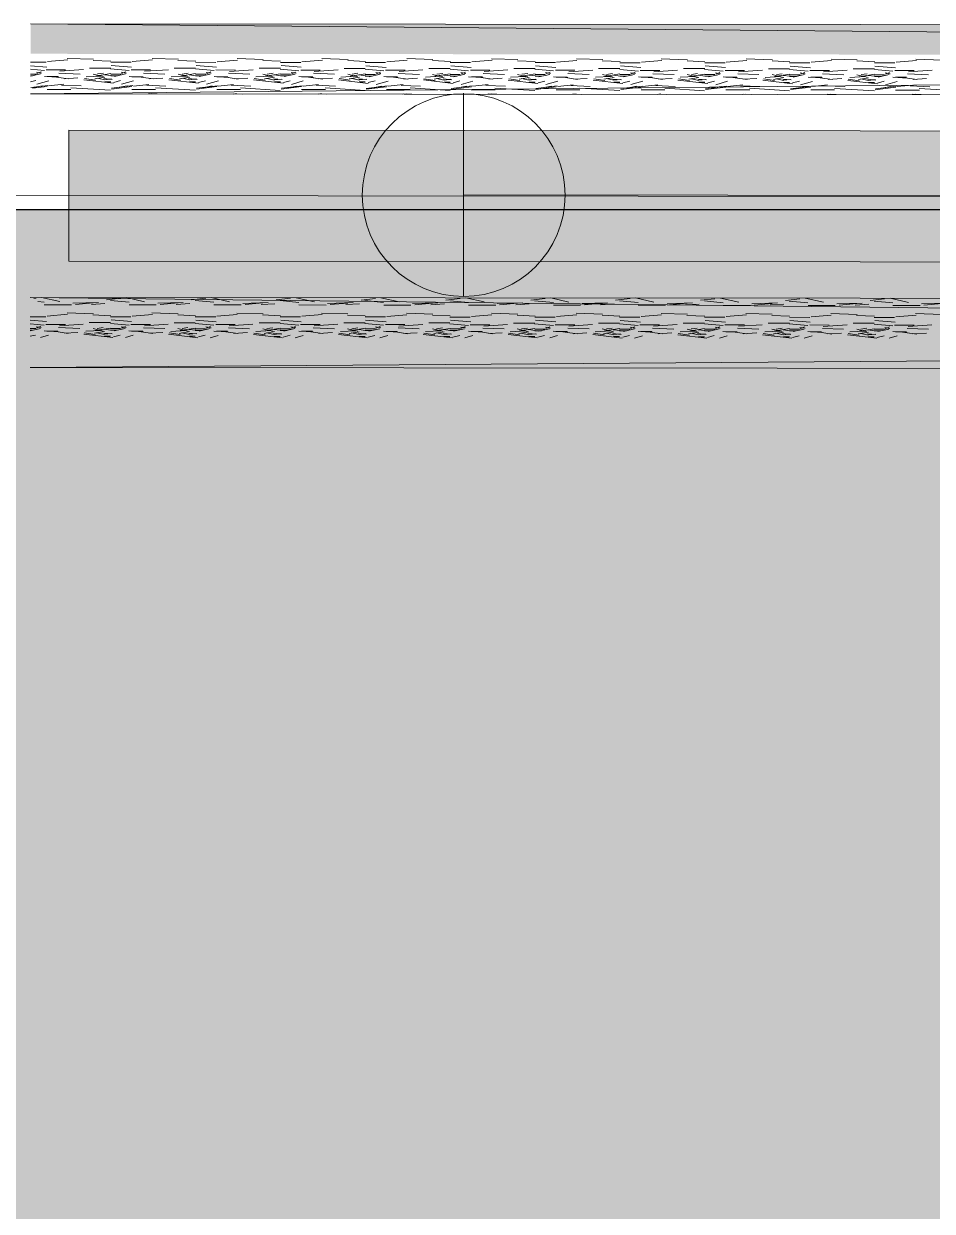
# Model space of a CAD drawing. Header units: inches. Extents: x -957 to 3394, y -3 to 3008.
# Drawn here: x 446.17 to 456.87, y 2172.6 to 2186.58 of the extents above; entities that cross this region are included whole.
import ezdxf

# ---------------------------------------------------------------- set-up
doc = ezdxf.new("R2010")
doc.units = ezdxf.units.IN
doc.header["$MEASUREMENT"] = 0
for name, color, linetype in [('hatches', 7, 'Continuous'), ('PDF_0', 7, 'Continuous'), ('PDF_GROUND', 7, 'Continuous')]:
    doc.layers.add(name, color=color, linetype=linetype)

msp = doc.modelspace()

# ---------------------------------------------------------------- hatches: boundary and pattern name
at = {"layer": 'hatches', "true_color": 0x000000}
h = msp.add_hatch(color=18, dxfattribs=at)
h.dxf.hatch_style = 1
h.paths.add_polyline_path([(423.822, 2184.391), (423.822, 1866.726), (660.591, 1866.726), (660.591, 2184.391)])
h.paths.add_polyline_path([(648.591, 2172.391), (648.591, 1878.726), (435.822, 1878.726), (435.822, 2172.391)], flags=16)
at = {"layer": 'PDF_0', "transparency": 33554559}
for points in [[(490.224, 2186.189), (446.253, 2186.227), (446.253, 2186.56), (446.254, 2186.565), (446.256, 2186.57), (446.26, 2186.573), (446.264, 2186.575), (446.269, 2186.576), (446.462, 2186.576), (446.465, 2186.577), (446.468, 2186.578), (446.471, 2186.581), (490.224, 2186.543)], [(446.25, 2182.553), (446.25, 2182.886), (490.221, 2182.849), (490.221, 2182.495), (446.468, 2182.532), (446.465, 2182.535), (446.462, 2182.536), (446.458, 2182.537), (446.265, 2182.537), (446.261, 2182.538), (446.256, 2182.54), (446.253, 2182.543), (446.251, 2182.548)]]:
    msp.add_hatch(color=256, dxfattribs=at).paths.add_polyline_path(points)

# ---------------------------------------------------------------- linework, layer by layer
at = {"layer": 'PDF_0', "lineweight": 0}
for points in [[(490.224, 2185.717), (446.252, 2185.755), (490.224, 2186.189), (446.253, 2186.581), (490.224, 2186.543)], [(446.451, 2186.136), (446.691, 2186.155)], [(446.685, 2186.173), (446.994, 2186.163)], [(446.989, 2186.15), (447.199, 2186.14)], [(447.45, 2186.135), (447.69, 2186.155)], [(447.684, 2186.172), (447.993, 2186.162)], [(447.988, 2186.149), (448.198, 2186.139)], [(448.449, 2186.134), (448.689, 2186.154)], [(448.683, 2186.171), (448.992, 2186.161)], [(448.987, 2186.149), (449.197, 2186.139)], [(449.448, 2186.133), (449.688, 2186.153)], [(449.682, 2186.17), (449.991, 2186.16)], [(449.986, 2186.148), (450.196, 2186.138)], [(450.447, 2186.132), (450.687, 2186.152)], [(450.681, 2186.17), (450.99, 2186.159)], [(450.985, 2186.147), (451.195, 2186.137)], [(451.446, 2186.131), (451.686, 2186.151)], [(451.68, 2186.169), (451.989, 2186.158)], [(451.984, 2186.146), (452.194, 2186.136)], [(452.445, 2186.13), (452.685, 2186.15)], [(452.679, 2186.168), (452.988, 2186.158)], [(452.983, 2186.145), (453.193, 2186.135)], [(453.444, 2186.13), (453.684, 2186.149)], [(453.678, 2186.167), (453.987, 2186.157)], [(453.982, 2186.144), (454.192, 2186.134)], [(454.443, 2186.129), (454.683, 2186.149)], [(454.677, 2186.166), (454.986, 2186.156)], [(454.981, 2186.143), (455.191, 2186.133)], [(455.442, 2186.128), (455.682, 2186.148)], [(455.676, 2186.165), (455.985, 2186.155)], [(455.98, 2186.143), (456.19, 2186.133)], [(456.441, 2186.127), (456.681, 2186.147)], [(456.675, 2186.164), (456.984, 2186.154)], [(446.253, 2186.128), (446.437, 2186.128)], [(446.253, 2186.087), (446.443, 2186.071)], [(446.415, 2186.03), (446.253, 2186.045)], [(446.322, 2186.01), (446.382, 2186)], [(446.376, 2186.015), (446.326, 2185.995)], [(446.437, 2186.038), (446.666, 2186.038)], [(446.585, 2185.999), (446.835, 2185.989)], [(446.596, 2186.022), (446.876, 2186.041)], [(446.946, 2186.058), (447.196, 2186.057)], [(447.017, 2185.965), (447.197, 2185.995)], [(447.04, 2185.99), (447.11, 2186)], [(447.414, 2186.029), (447.195, 2186.049)], [(447.196, 2186.127), (447.436, 2186.127)], [(447.203, 2186.09), (447.442, 2186.07)], [(447.321, 2186.009), (447.381, 2185.999)], [(447.375, 2186.014), (447.325, 2185.994)], [(447.436, 2186.037), (447.665, 2186.037)], [(447.584, 2185.998), (447.834, 2185.988)], [(447.595, 2186.021), (447.875, 2186.04)], [(447.945, 2186.057), (448.195, 2186.057)], [(448.039, 2185.989), (448.109, 2185.999)], [(448.413, 2186.029), (448.194, 2186.049)], [(448.195, 2186.127), (448.435, 2186.126)], [(448.202, 2186.089), (448.441, 2186.069)], [(448.32, 2186.008), (448.38, 2185.998)], [(448.374, 2186.013), (448.324, 2185.993)], [(448.435, 2186.037), (448.664, 2186.036)], [(448.583, 2185.997), (448.833, 2185.987)], [(448.594, 2186.02), (448.874, 2186.04)], [(448.944, 2186.056), (449.194, 2186.056)], [(449.038, 2185.988), (449.108, 2185.998)], [(449.412, 2186.028), (449.193, 2186.048)], [(449.194, 2186.126), (449.434, 2186.126)], [(449.201, 2186.088), (449.44, 2186.068)], [(449.319, 2186.007), (449.378, 2185.997)], [(449.373, 2186.012), (449.323, 2185.992)], [(449.434, 2186.036), (449.663, 2186.036)], [(449.582, 2185.997), (449.832, 2185.986)], [(449.593, 2186.019), (449.873, 2186.039)], [(449.943, 2186.055), (450.193, 2186.055)], [(450.037, 2185.987), (450.107, 2185.997)], [(450.411, 2186.027), (450.192, 2186.047)], [(450.193, 2186.125), (450.433, 2186.125)], [(450.2, 2186.087), (450.439, 2186.067)], [(450.318, 2186.007), (450.377, 2185.996)], [(450.372, 2186.012), (450.322, 2185.992)], [(450.433, 2186.035), (450.662, 2186.035)], [(450.581, 2185.996), (450.831, 2185.985)], [(450.592, 2186.018), (450.872, 2186.038)], [(450.942, 2186.054), (451.192, 2186.054)], [(451.036, 2185.986), (451.106, 2185.996)], [(451.41, 2186.026), (451.191, 2186.046)], [(451.192, 2186.124), (451.432, 2186.124)], [(451.199, 2186.087), (451.438, 2186.067)], [(451.317, 2186.006), (451.376, 2185.996)], [(451.371, 2186.011), (451.321, 2185.991)], [(451.432, 2186.034), (451.661, 2186.034)], [(451.58, 2185.995), (451.83, 2185.985)], [(451.591, 2186.017), (451.871, 2186.037)], [(451.941, 2186.053), (452.191, 2186.053)], [(452.035, 2185.986), (452.105, 2185.995)], [(452.409, 2186.025), (452.19, 2186.045)], [(452.191, 2186.123), (452.431, 2186.123)], [(452.198, 2186.086), (452.437, 2186.066)], [(452.316, 2186.005), (452.375, 2185.995)], [(452.37, 2186.01), (452.32, 2185.99)], [(452.431, 2186.033), (452.66, 2186.033)], [(452.59, 2186.016), (452.87, 2186.036)], [(452.94, 2186.053), (453.19, 2186.052)], [(453.034, 2185.985), (453.104, 2185.994)], [(453.408, 2186.024), (453.189, 2186.044)], [(453.19, 2186.122), (453.43, 2186.122)], [(453.197, 2186.085), (453.436, 2186.065)], [(453.315, 2186.004), (453.374, 2185.994)], [(453.369, 2186.009), (453.319, 2185.989)], [(453.43, 2186.032), (453.659, 2186.032)], [(453.589, 2186.016), (453.869, 2186.035)], [(453.939, 2186.052), (454.189, 2186.052)], [(454.407, 2186.023), (454.188, 2186.043)], [(454.189, 2186.121), (454.429, 2186.121)], [(454.195, 2186.084), (454.435, 2186.064)], [(454.314, 2186.003), (454.373, 2185.993)], [(454.368, 2186.008), (454.318, 2185.988)], [(454.429, 2186.031), (454.658, 2186.031)], [(454.588, 2186.015), (454.868, 2186.034)], [(454.938, 2186.051), (455.188, 2186.051)], [(455.406, 2186.023), (455.187, 2186.043)], [(455.188, 2186.121), (455.428, 2186.12)], [(455.194, 2186.083), (455.434, 2186.063)], [(455.313, 2186.002), (455.372, 2185.992)], [(455.367, 2186.007), (455.317, 2185.987)], [(455.428, 2186.031), (455.657, 2186.03)], [(455.587, 2186.014), (455.867, 2186.034)], [(455.937, 2186.05), (456.187, 2186.05)], [(456.405, 2186.022), (456.186, 2186.042)], [(456.187, 2186.12), (456.427, 2186.12)], [(456.193, 2186.082), (456.433, 2186.062)], [(456.312, 2186.001), (456.371, 2185.991)], [(456.366, 2186.006), (456.316, 2185.987)], [(456.427, 2186.03), (456.656, 2186.03)], [(456.586, 2186.013), (456.866, 2186.033)], [(446.371, 2185.99), (446.253, 2185.963)], [(446.253, 2185.989), (446.317, 2185.988)], [(446.253, 2185.968), (446.277, 2185.968)], [(446.313, 2185.911), (446.253, 2185.897)], [(446.326, 2185.87), (446.466, 2185.91)], [(446.415, 2185.961), (446.585, 2185.951)], [(446.447, 2185.958), (446.577, 2185.958)], [(446.465, 2185.848), (446.645, 2185.868)], [(446.557, 2185.952), (446.697, 2185.932)], [(446.618, 2185.858), (446.847, 2185.848)], [(446.652, 2185.933), (446.811, 2185.943)], [(446.881, 2185.922), (447.231, 2185.882)], [(446.888, 2185.938), (447.018, 2185.918)], [(446.908, 2185.956), (447.087, 2185.965)], [(446.99, 2185.989), (447.11, 2185.959)], [(447.008, 2185.933), (447.127, 2185.953)], [(447.037, 2185.94), (447.127, 2185.92)], [(447.115, 2185.936), (447.215, 2185.925)], [(447.122, 2185.98), (447.202, 2185.97)], [(447.126, 2185.922), (447.206, 2185.932)], [(447.126, 2185.898), (447.196, 2185.898)], [(447.196, 2185.988), (447.316, 2185.988)], [(447.196, 2185.968), (447.276, 2185.968)], [(447.312, 2185.911), (447.232, 2185.891)], [(447.37, 2185.99), (447.24, 2185.96)], [(447.325, 2185.869), (447.465, 2185.909)], [(447.414, 2185.96), (447.584, 2185.95)], [(447.446, 2185.957), (447.576, 2185.957)], [(447.464, 2185.847), (447.644, 2185.867)], [(447.556, 2185.951), (447.696, 2185.931)], [(447.617, 2185.857), (447.846, 2185.847)], [(447.651, 2185.933), (447.81, 2185.942)], [(447.88, 2185.921), (448.23, 2185.881)], [(447.887, 2185.937), (448.017, 2185.917)], [(447.907, 2185.955), (448.086, 2185.965)], [(447.989, 2185.988), (448.109, 2185.958)], [(448.007, 2185.932), (448.126, 2185.952)], [(448.016, 2185.964), (448.196, 2185.994)], [(448.036, 2185.939), (448.126, 2185.919)], [(448.114, 2185.935), (448.214, 2185.925)], [(448.121, 2185.979), (448.201, 2185.969)], [(448.125, 2185.921), (448.205, 2185.931)], [(448.125, 2185.897), (448.195, 2185.897)], [(448.195, 2185.987), (448.315, 2185.987)], [(448.195, 2185.967), (448.275, 2185.967)], [(448.311, 2185.91), (448.231, 2185.89)], [(448.369, 2185.989), (448.239, 2185.959)], [(448.324, 2185.868), (448.464, 2185.908)], [(448.413, 2185.959), (448.583, 2185.949)], [(448.445, 2185.957), (448.575, 2185.956)], [(448.463, 2185.846), (448.643, 2185.866)], [(448.555, 2185.95), (448.695, 2185.93)], [(448.616, 2185.857), (448.845, 2185.846)], [(448.649, 2185.932), (448.809, 2185.942)], [(448.879, 2185.92), (449.229, 2185.88)], [(448.886, 2185.936), (449.016, 2185.916)], [(448.905, 2185.954), (449.085, 2185.964)], [(448.988, 2185.987), (449.108, 2185.957)], [(449.006, 2185.932), (449.125, 2185.951)], [(449.015, 2185.963), (449.195, 2185.993)], [(449.035, 2185.938), (449.125, 2185.918)], [(449.113, 2185.934), (449.213, 2185.924)], [(449.12, 2185.978), (449.2, 2185.968)], [(449.124, 2185.92), (449.204, 2185.93)], [(449.124, 2185.896), (449.194, 2185.896)], [(449.194, 2185.986), (449.314, 2185.986)], [(449.194, 2185.966), (449.274, 2185.966)], [(449.31, 2185.909), (449.23, 2185.889)], [(449.368, 2185.988), (449.238, 2185.958)], [(449.323, 2185.867), (449.463, 2185.907)], [(449.412, 2185.958), (449.582, 2185.948)], [(449.444, 2185.956), (449.574, 2185.956)], [(449.462, 2185.846), (449.642, 2185.865)], [(449.554, 2185.949), (449.694, 2185.929)], [(449.615, 2185.856), (449.844, 2185.845)], [(449.648, 2185.931), (449.808, 2185.941)], [(449.878, 2185.919), (450.228, 2185.879)], [(449.885, 2185.935), (450.015, 2185.915)], [(449.904, 2185.953), (450.084, 2185.963)], [(449.987, 2185.986), (450.107, 2185.956)], [(450.005, 2185.931), (450.124, 2185.951)], [(450.014, 2185.962), (450.194, 2185.992)], [(450.034, 2185.937), (450.124, 2185.917)], [(450.112, 2185.933), (450.212, 2185.923)], [(450.119, 2185.978), (450.199, 2185.967)], [(450.123, 2185.919), (450.203, 2185.929)], [(450.123, 2185.895), (450.193, 2185.895)], [(450.193, 2185.985), (450.313, 2185.985)], [(450.193, 2185.965), (450.273, 2185.965)], [(450.309, 2185.908), (450.229, 2185.888)], [(450.367, 2185.987), (450.237, 2185.957)], [(450.322, 2185.866), (450.462, 2185.906)], [(450.411, 2185.958), (450.581, 2185.947)], [(450.443, 2185.955), (450.573, 2185.955)], [(450.461, 2185.845), (450.641, 2185.865)], [(450.553, 2185.948), (450.693, 2185.928)], [(450.614, 2185.855), (450.843, 2185.845)], [(450.647, 2185.93), (450.807, 2185.94)], [(450.877, 2185.919), (451.227, 2185.878)], [(450.884, 2185.934), (451.014, 2185.914)], [(450.903, 2185.952), (451.083, 2185.962)], [(450.986, 2185.985), (451.106, 2185.956)], [(451.004, 2185.93), (451.123, 2185.95)], [(451.013, 2185.962), (451.193, 2185.991)], [(451.033, 2185.937), (451.123, 2185.916)], [(451.111, 2185.932), (451.211, 2185.922)], [(451.118, 2185.977), (451.198, 2185.967)], [(451.122, 2185.918), (451.202, 2185.928)], [(451.122, 2185.894), (451.192, 2185.894)], [(451.192, 2185.984), (451.312, 2185.984)], [(451.192, 2185.964), (451.272, 2185.964)], [(451.308, 2185.907), (451.228, 2185.887)], [(451.366, 2185.986), (451.236, 2185.956)], [(451.321, 2185.866), (451.461, 2185.905)], [(451.41, 2185.957), (451.58, 2185.947)], [(451.442, 2185.954), (451.572, 2185.954)], [(451.46, 2185.844), (451.64, 2185.864)], [(451.552, 2185.947), (451.692, 2185.927)], [(451.646, 2185.929), (451.806, 2185.939)], [(451.876, 2185.918), (452.226, 2185.877)], [(451.883, 2185.934), (452.013, 2185.913)], [(451.903, 2185.951), (452.082, 2185.961)], [(451.985, 2185.985), (452.105, 2185.955)], [(452.003, 2185.929), (452.122, 2185.949)], [(452.012, 2185.961), (452.192, 2185.991)], [(452.032, 2185.936), (452.121, 2185.916)], [(452.11, 2185.931), (452.21, 2185.921)], [(452.117, 2185.976), (452.197, 2185.966)], [(452.121, 2185.917), (452.201, 2185.927)], [(452.121, 2185.893), (452.191, 2185.893)], [(452.191, 2185.983), (452.311, 2185.983)], [(452.191, 2185.963), (452.271, 2185.963)], [(452.307, 2185.906), (452.227, 2185.887)], [(452.365, 2185.985), (452.235, 2185.955)], [(452.32, 2185.865), (452.46, 2185.904)], [(452.409, 2185.956), (452.579, 2185.946)], [(452.441, 2185.953), (452.57, 2185.953)], [(452.459, 2185.843), (452.639, 2185.863)], [(452.551, 2185.947), (452.691, 2185.926)], [(452.579, 2185.994), (452.829, 2185.984)], [(452.645, 2185.928), (452.805, 2185.938)], [(452.875, 2185.917), (453.225, 2185.876)], [(452.882, 2185.933), (453.012, 2185.913)], [(452.902, 2185.95), (453.081, 2185.96)], [(452.984, 2185.984), (453.104, 2185.954)], [(453.001, 2185.928), (453.121, 2185.948)], [(453.011, 2185.96), (453.191, 2185.99)], [(453.031, 2185.935), (453.12, 2185.915)], [(453.109, 2185.93), (453.209, 2185.92)], [(453.116, 2185.975), (453.196, 2185.965)], [(453.12, 2185.917), (453.2, 2185.926)], [(453.12, 2185.893), (453.19, 2185.893)], [(453.19, 2185.983), (453.31, 2185.982)], [(453.19, 2185.963), (453.27, 2185.962)], [(453.306, 2185.906), (453.226, 2185.886)], [(453.364, 2185.984), (453.234, 2185.955)], [(453.319, 2185.864), (453.459, 2185.904)], [(453.408, 2185.955), (453.578, 2185.945)], [(453.44, 2185.952), (453.569, 2185.952)], [(453.458, 2185.842), (453.638, 2185.862)], [(453.55, 2185.946), (453.69, 2185.926)], [(453.578, 2185.993), (453.828, 2185.983)], [(453.644, 2185.927), (453.804, 2185.937)], [(453.874, 2185.916), (454.224, 2185.876)], [(453.881, 2185.932), (454.011, 2185.912)], [(453.901, 2185.95), (454.08, 2185.959)], [(453.983, 2185.983), (454.103, 2185.953)], [(454, 2185.927), (454.12, 2185.947)], [(454.01, 2185.959), (454.19, 2185.989)], [(454.03, 2185.934), (454.12, 2185.914)], [(454.033, 2185.984), (454.103, 2185.994)], [(454.108, 2185.93), (454.208, 2185.919)], [(454.115, 2185.974), (454.195, 2185.964)], [(454.119, 2185.916), (454.199, 2185.926)], [(454.119, 2185.892), (454.189, 2185.892)], [(454.189, 2185.982), (454.309, 2185.982)], [(454.189, 2185.962), (454.269, 2185.962)], [(454.305, 2185.905), (454.225, 2185.885)], [(454.363, 2185.984), (454.233, 2185.954)], [(454.318, 2185.863), (454.458, 2185.903)], [(454.407, 2185.954), (454.576, 2185.944)], [(454.439, 2185.951), (454.568, 2185.951)], [(454.457, 2185.841), (454.637, 2185.861)], [(454.549, 2185.945), (454.689, 2185.925)], [(454.577, 2185.992), (454.827, 2185.982)], [(454.643, 2185.927), (454.803, 2185.936)], [(454.873, 2185.915), (455.223, 2185.875)], [(454.88, 2185.931), (455.009, 2185.911)], [(454.9, 2185.949), (455.079, 2185.959)], [(454.982, 2185.982), (455.102, 2185.952)], [(454.999, 2185.926), (455.119, 2185.946)], [(455.009, 2185.958), (455.189, 2185.988)], [(455.029, 2185.933), (455.119, 2185.913)], [(455.032, 2185.983), (455.102, 2185.993)], [(455.107, 2185.929), (455.206, 2185.919)], [(455.114, 2185.973), (455.194, 2185.963)], [(455.118, 2185.915), (455.198, 2185.925)], [(455.118, 2185.891), (455.188, 2185.891)], [(455.188, 2185.981), (455.308, 2185.981)], [(455.188, 2185.961), (455.268, 2185.961)], [(455.304, 2185.904), (455.224, 2185.884)], [(455.362, 2185.983), (455.232, 2185.953)], [(455.317, 2185.862), (455.457, 2185.902)], [(455.406, 2185.953), (455.575, 2185.943)], [(455.437, 2185.951), (455.567, 2185.95)], [(455.456, 2185.84), (455.636, 2185.86)], [(455.548, 2185.944), (455.688, 2185.924)], [(455.576, 2185.991), (455.826, 2185.981)], [(455.642, 2185.926), (455.802, 2185.936)], [(455.872, 2185.914), (456.222, 2185.874)], [(455.879, 2185.93), (456.008, 2185.91)], [(455.899, 2185.948), (456.078, 2185.958)], [(455.981, 2185.981), (456.101, 2185.951)], [(455.998, 2185.926), (456.118, 2185.945)], [(456.008, 2185.957), (456.188, 2185.987)], [(456.028, 2185.932), (456.118, 2185.912)], [(456.031, 2185.982), (456.101, 2185.992)], [(456.106, 2185.928), (456.205, 2185.918)], [(456.113, 2185.972), (456.193, 2185.962)], [(456.117, 2185.914), (456.197, 2185.924)], [(456.117, 2185.89), (456.187, 2185.89)], [(456.187, 2185.98), (456.307, 2185.98)], [(456.187, 2185.96), (456.267, 2185.96)], [(456.303, 2185.903), (456.223, 2185.883)], [(456.361, 2185.982), (456.231, 2185.952)], [(456.316, 2185.861), (456.456, 2185.901)], [(456.405, 2185.952), (456.574, 2185.942)], [(456.436, 2185.95), (456.566, 2185.95)], [(456.455, 2185.84), (456.635, 2185.859)], [(456.547, 2185.943), (456.687, 2185.923)], [(456.575, 2185.991), (456.825, 2185.98)], [(456.641, 2185.925), (456.801, 2185.935)], [(446.255, 2185.829), (446.458, 2185.853)], [(446.274, 2185.821), (446.447, 2185.842)], [(446.282, 2185.83), (446.392, 2185.849)], [(446.447, 2185.808), (446.726, 2185.808)], [(446.64, 2185.755), (446.681, 2185.76)], [(446.649, 2185.759), (446.745, 2185.755)], [(446.725, 2185.828), (447.195, 2185.798)], [(447.206, 2185.812), (447.446, 2185.842)], [(447.207, 2185.823), (447.457, 2185.852)], [(447.281, 2185.829), (447.39, 2185.849)], [(447.446, 2185.808), (447.725, 2185.807)], [(447.639, 2185.754), (447.68, 2185.759)], [(447.648, 2185.758), (447.744, 2185.754)], [(447.724, 2185.827), (448.194, 2185.797)], [(448.205, 2185.811), (448.445, 2185.841)], [(448.206, 2185.822), (448.456, 2185.851)], [(448.28, 2185.828), (448.389, 2185.848)], [(448.445, 2185.807), (448.724, 2185.807)], [(448.638, 2185.753), (448.679, 2185.759)], [(448.647, 2185.757), (448.743, 2185.753)], [(448.723, 2185.826), (449.193, 2185.796)], [(449.204, 2185.81), (449.444, 2185.84)], [(449.205, 2185.821), (449.455, 2185.851)], [(449.279, 2185.827), (449.388, 2185.847)], [(449.443, 2185.806), (449.723, 2185.806)], [(449.637, 2185.752), (449.678, 2185.758)], [(449.646, 2185.756), (449.742, 2185.752)], [(449.722, 2185.826), (450.192, 2185.795)], [(450.203, 2185.809), (450.443, 2185.839)], [(450.204, 2185.82), (450.454, 2185.85)], [(450.278, 2185.826), (450.387, 2185.846)], [(450.442, 2185.805), (450.722, 2185.805)], [(450.636, 2185.751), (450.677, 2185.757)], [(450.645, 2185.755), (450.741, 2185.751)], [(450.721, 2185.825), (451.191, 2185.794)], [(451.202, 2185.808), (451.442, 2185.838)], [(451.203, 2185.819), (451.453, 2185.849)], [(451.277, 2185.825), (451.386, 2185.845)], [(451.348, 2183.369), (451.35, 2185.762)], [(451.441, 2185.804), (451.721, 2185.804)], [(451.613, 2185.854), (451.842, 2185.844)], [(451.635, 2185.75), (451.675, 2185.756)], [(451.644, 2185.754), (451.74, 2185.75)], [(451.72, 2185.824), (452.19, 2185.794)], [(452.201, 2185.808), (452.441, 2185.837)], [(452.202, 2185.818), (452.452, 2185.848)], [(452.276, 2185.825), (452.385, 2185.844)], [(452.44, 2185.803), (452.72, 2185.803)], [(452.612, 2185.853), (452.841, 2185.843)], [(452.634, 2185.75), (452.675, 2185.755)], [(452.643, 2185.753), (452.739, 2185.749)], [(452.719, 2185.823), (453.189, 2185.793)], [(453.2, 2185.807), (453.44, 2185.836)], [(453.201, 2185.818), (453.451, 2185.847)], [(453.274, 2185.824), (453.384, 2185.844)], [(453.439, 2185.802), (453.719, 2185.802)], [(453.611, 2185.852), (453.84, 2185.842)], [(453.633, 2185.749), (453.674, 2185.754)], [(453.642, 2185.753), (453.738, 2185.749)], [(453.718, 2185.822), (454.188, 2185.792)], [(454.199, 2185.806), (454.439, 2185.836)], [(454.2, 2185.817), (454.45, 2185.846)], [(454.273, 2185.823), (454.383, 2185.843)], [(454.438, 2185.802), (454.718, 2185.801)], [(454.61, 2185.851), (454.839, 2185.841)], [(454.632, 2185.748), (454.673, 2185.753)], [(454.641, 2185.752), (454.737, 2185.748)], [(454.717, 2185.821), (455.187, 2185.791)], [(455.198, 2185.805), (455.438, 2185.835)], [(455.199, 2185.816), (455.449, 2185.845)], [(455.272, 2185.822), (455.382, 2185.842)], [(455.437, 2185.801), (455.717, 2185.801)], [(455.609, 2185.851), (455.838, 2185.84)], [(455.631, 2185.747), (455.672, 2185.753)], [(455.64, 2185.751), (455.736, 2185.747)], [(455.716, 2185.82), (456.186, 2185.79)], [(456.197, 2185.804), (456.437, 2185.834)], [(456.198, 2185.815), (456.448, 2185.845)], [(456.271, 2185.821), (456.381, 2185.841)], [(456.436, 2185.8), (456.716, 2185.8)], [(456.607, 2185.85), (456.837, 2185.839)], [(456.63, 2185.746), (456.671, 2185.752)], [(456.639, 2185.75), (456.735, 2185.746)], [(456.715, 2185.82), (457.185, 2185.789)], [(397.222, 2184.599), (661.252, 2184.373)], [(485.566, 2184.523), (451.349, 2184.566)], [(490.222, 2183.32), (446.25, 2183.358), (490.221, 2182.849), (446.25, 2182.532), (490.221, 2182.495)], [(446.29, 2183.347), (446.317, 2183.35)], [(446.382, 2183.358), (446.597, 2183.309)], [(447.146, 2183.33), (447.316, 2183.349)], [(447.381, 2183.357), (447.596, 2183.308)], [(448.145, 2183.329), (448.315, 2183.348)], [(448.38, 2183.356), (448.595, 2183.307)], [(449.144, 2183.328), (449.314, 2183.348)], [(449.379, 2183.355), (449.594, 2183.306)], [(450.143, 2183.327), (450.313, 2183.347)], [(450.378, 2183.355), (450.593, 2183.305)], [(451.142, 2183.326), (451.312, 2183.346)], [(451.377, 2183.354), (451.592, 2183.305)], [(452.141, 2183.325), (452.311, 2183.345)], [(452.376, 2183.353), (452.591, 2183.304)], [(453.14, 2183.324), (453.31, 2183.344)], [(453.375, 2183.352), (453.59, 2183.303)], [(454.139, 2183.324), (454.309, 2183.343)], [(454.374, 2183.351), (454.589, 2183.302)], [(455.138, 2183.323), (455.308, 2183.342)], [(455.373, 2183.35), (455.588, 2183.301)], [(456.137, 2183.322), (456.307, 2183.342)], [(456.372, 2183.349), (456.587, 2183.3)], [(446.337, 2183.31), (446.413, 2183.303)], [(446.414, 2183.271), (446.734, 2183.271)], [(446.752, 2183.29), (447.052, 2183.3)], [(446.781, 2183.275), (446.99, 2183.295)], [(446.969, 2183.276), (447.129, 2183.286)], [(447.192, 2183.322), (447.412, 2183.302)], [(447.413, 2183.27), (447.733, 2183.27)], [(447.751, 2183.289), (448.051, 2183.299)], [(447.78, 2183.274), (447.989, 2183.294)], [(447.968, 2183.275), (448.128, 2183.285)], [(448.191, 2183.321), (448.411, 2183.301)], [(448.412, 2183.269), (448.732, 2183.269)], [(448.75, 2183.288), (449.05, 2183.298)], [(448.779, 2183.273), (448.988, 2183.293)], [(448.967, 2183.274), (449.127, 2183.284)], [(449.19, 2183.32), (449.41, 2183.3)], [(449.411, 2183.269), (449.731, 2183.268)], [(449.749, 2183.287), (450.049, 2183.297)], [(449.778, 2183.273), (449.987, 2183.292)], [(449.966, 2183.273), (450.126, 2183.283)], [(450.189, 2183.32), (450.409, 2183.3)], [(450.41, 2183.268), (450.73, 2183.267)], [(450.748, 2183.287), (451.048, 2183.296)], [(450.776, 2183.272), (450.986, 2183.292)], [(450.965, 2183.272), (451.125, 2183.282)], [(451.188, 2183.319), (451.408, 2183.299)], [(451.409, 2183.267), (451.729, 2183.267)], [(451.747, 2183.286), (452.047, 2183.295)], [(451.775, 2183.271), (451.985, 2183.291)], [(451.964, 2183.272), (452.124, 2183.281)], [(452.187, 2183.318), (452.407, 2183.298)], [(452.408, 2183.266), (452.728, 2183.266)], [(452.746, 2183.285), (453.046, 2183.295)], [(452.774, 2183.27), (452.984, 2183.29)], [(452.963, 2183.271), (453.123, 2183.281)], [(453.186, 2183.317), (453.406, 2183.297)], [(453.407, 2183.265), (453.727, 2183.265)], [(453.745, 2183.284), (454.045, 2183.294)], [(453.773, 2183.269), (453.983, 2183.289)], [(453.962, 2183.27), (454.122, 2183.28)], [(454.185, 2183.316), (454.405, 2183.296)], [(454.406, 2183.264), (454.726, 2183.264)], [(454.744, 2183.283), (455.044, 2183.293)], [(454.772, 2183.268), (454.982, 2183.288)], [(454.961, 2183.269), (455.121, 2183.279)], [(455.184, 2183.315), (455.404, 2183.295)], [(455.405, 2183.263), (455.725, 2183.263)], [(455.743, 2183.282), (456.043, 2183.292)], [(455.771, 2183.267), (455.981, 2183.287)], [(455.96, 2183.268), (456.12, 2183.278)], [(456.183, 2183.314), (456.403, 2183.294)], [(456.404, 2183.263), (456.724, 2183.262)], [(456.742, 2183.281), (457.042, 2183.291)], [(456.77, 2183.267), (456.98, 2183.286)], [(446.25, 2183.131), (446.434, 2183.131)], [(446.25, 2183.09), (446.441, 2183.074)], [(446.449, 2183.139), (446.689, 2183.159)], [(446.682, 2183.176), (446.992, 2183.166)], [(446.944, 2183.061), (447.193, 2183.061)], [(446.987, 2183.153), (447.196, 2183.143)], [(447.193, 2183.131), (447.433, 2183.13)], [(447.2, 2183.093), (447.44, 2183.073)], [(447.448, 2183.138), (447.687, 2183.158)], [(447.681, 2183.175), (447.991, 2183.165)], [(447.943, 2183.06), (448.192, 2183.06)], [(447.986, 2183.153), (448.195, 2183.143)], [(448.192, 2183.13), (448.432, 2183.129)], [(448.199, 2183.092), (448.439, 2183.072)], [(448.447, 2183.137), (448.686, 2183.157)], [(448.68, 2183.174), (448.99, 2183.164)], [(448.942, 2183.059), (449.191, 2183.059)], [(448.985, 2183.152), (449.194, 2183.142)], [(449.191, 2183.129), (449.431, 2183.129)], [(449.198, 2183.091), (449.438, 2183.071)], [(449.446, 2183.136), (449.685, 2183.156)], [(449.679, 2183.173), (449.989, 2183.163)], [(449.941, 2183.058), (450.19, 2183.058)], [(449.984, 2183.151), (450.193, 2183.141)], [(450.19, 2183.128), (450.43, 2183.128)], [(450.197, 2183.091), (450.437, 2183.07)], [(450.445, 2183.135), (450.684, 2183.155)], [(450.678, 2183.173), (450.988, 2183.162)], [(450.983, 2183.15), (451.192, 2183.14)], [(451.189, 2183.127), (451.429, 2183.127)], [(451.196, 2183.09), (451.436, 2183.07)], [(451.444, 2183.134), (451.683, 2183.154)], [(451.677, 2183.172), (451.987, 2183.161)], [(451.982, 2183.149), (452.191, 2183.139)], [(452.188, 2183.126), (452.428, 2183.126)], [(452.195, 2183.089), (452.435, 2183.069)], [(452.443, 2183.134), (452.682, 2183.153)], [(452.676, 2183.171), (452.986, 2183.161)], [(452.981, 2183.148), (453.19, 2183.138)], [(453.187, 2183.125), (453.427, 2183.125)], [(453.194, 2183.088), (453.434, 2183.068)], [(453.442, 2183.133), (453.681, 2183.153)], [(453.675, 2183.17), (453.985, 2183.16)], [(453.979, 2183.147), (454.189, 2183.137)], [(454.186, 2183.125), (454.426, 2183.124)], [(454.193, 2183.087), (454.433, 2183.067)], [(454.441, 2183.132), (454.68, 2183.152)], [(454.674, 2183.169), (454.984, 2183.159)], [(454.978, 2183.147), (455.188, 2183.137)], [(455.185, 2183.124), (455.425, 2183.123)], [(455.192, 2183.086), (455.432, 2183.066)], [(455.44, 2183.131), (455.679, 2183.151)], [(455.673, 2183.168), (455.983, 2183.158)], [(455.977, 2183.146), (456.187, 2183.136)], [(456.184, 2183.123), (456.424, 2183.123)], [(456.191, 2183.085), (456.431, 2183.065)], [(456.439, 2183.13), (456.678, 2183.15)], [(456.672, 2183.168), (456.982, 2183.157)], [(446.413, 2183.033), (446.25, 2183.048)], [(446.368, 2182.993), (446.25, 2182.966)], [(446.25, 2182.992), (446.314, 2182.991)], [(446.25, 2182.971), (446.274, 2182.971)], [(446.319, 2183.013), (446.379, 2183.003)], [(446.373, 2183.018), (446.323, 2182.998)], [(446.412, 2182.964), (446.582, 2182.954)], [(446.434, 2183.041), (446.664, 2183.041)], [(446.444, 2182.961), (446.574, 2182.961)], [(446.554, 2182.955), (446.694, 2182.935)], [(446.583, 2183.002), (446.833, 2182.992)], [(446.594, 2183.025), (446.873, 2183.044)], [(446.649, 2182.937), (446.809, 2182.946)], [(446.879, 2182.925), (447.222, 2182.885)], [(446.885, 2182.941), (447.015, 2182.921)], [(446.905, 2182.959), (447.085, 2182.968)], [(446.988, 2182.992), (447.108, 2182.962)], [(447.005, 2182.936), (447.125, 2182.956)], [(447.015, 2182.968), (447.195, 2182.998)], [(447.034, 2182.943), (447.124, 2182.923)], [(447.037, 2182.993), (447.107, 2183.003)], [(447.112, 2182.939), (447.212, 2182.928)], [(447.119, 2182.983), (447.199, 2182.973)], [(447.124, 2182.925), (447.204, 2182.935)], [(447.412, 2183.032), (447.192, 2183.052)], [(447.193, 2182.991), (447.313, 2182.991)], [(447.193, 2182.971), (447.273, 2182.971)], [(447.367, 2182.993), (447.237, 2182.963)], [(447.318, 2183.012), (447.378, 2183.002)], [(447.372, 2183.017), (447.322, 2182.997)], [(447.411, 2182.963), (447.581, 2182.953)], [(447.433, 2183.04), (447.663, 2183.04)], [(447.443, 2182.96), (447.573, 2182.96)], [(447.553, 2182.954), (447.693, 2182.934)], [(447.582, 2183.001), (447.832, 2182.991)], [(447.593, 2183.024), (447.872, 2183.043)], [(447.648, 2182.936), (447.808, 2182.945)], [(447.878, 2182.924), (448.221, 2182.884)], [(447.884, 2182.94), (448.014, 2182.92)], [(447.904, 2182.958), (448.084, 2182.968)], [(447.987, 2182.991), (448.107, 2182.961)], [(448.004, 2182.935), (448.124, 2182.955)], [(448.014, 2182.967), (448.194, 2182.997)], [(448.033, 2182.942), (448.123, 2182.922)], [(448.036, 2182.992), (448.106, 2183.002)], [(448.111, 2182.938), (448.211, 2182.928)], [(448.118, 2182.982), (448.198, 2182.972)], [(448.123, 2182.924), (448.203, 2182.934)], [(448.411, 2183.032), (448.191, 2183.052)], [(448.192, 2182.99), (448.312, 2182.99)], [(448.192, 2182.97), (448.272, 2182.97)], [(448.366, 2182.992), (448.236, 2182.962)], [(448.317, 2183.011), (448.377, 2183.001)], [(448.371, 2183.016), (448.321, 2182.996)], [(448.41, 2182.962), (448.58, 2182.952)], [(448.432, 2183.04), (448.662, 2183.039)], [(448.442, 2182.96), (448.572, 2182.96)], [(448.552, 2182.953), (448.692, 2182.933)], [(448.581, 2183), (448.831, 2182.99)], [(448.592, 2183.023), (448.871, 2183.043)], [(448.647, 2182.935), (448.807, 2182.945)], [(448.877, 2182.923), (449.22, 2182.884)], [(448.883, 2182.939), (449.013, 2182.919)], [(448.903, 2182.957), (449.083, 2182.967)], [(448.986, 2182.99), (449.106, 2182.96)], [(449.003, 2182.935), (449.123, 2182.955)], [(449.013, 2182.966), (449.193, 2182.996)], [(449.032, 2182.941), (449.122, 2182.921)], [(449.035, 2182.991), (449.105, 2183.001)], [(449.11, 2182.937), (449.21, 2182.927)], [(449.117, 2182.981), (449.197, 2182.971)], [(449.122, 2182.923), (449.202, 2182.933)], [(449.41, 2183.031), (449.19, 2183.051)], [(449.191, 2182.989), (449.311, 2182.989)], [(449.191, 2182.969), (449.271, 2182.969)], [(449.365, 2182.991), (449.235, 2182.961)], [(449.316, 2183.01), (449.376, 2183)], [(449.37, 2183.016), (449.32, 2182.996)], [(449.409, 2182.961), (449.579, 2182.951)], [(449.431, 2183.039), (449.661, 2183.039)], [(449.441, 2182.959), (449.571, 2182.959)], [(449.551, 2182.952), (449.691, 2182.932)], [(449.58, 2183), (449.83, 2182.989)], [(449.591, 2183.022), (449.87, 2183.042)], [(449.646, 2182.934), (449.806, 2182.944)], [(449.876, 2182.922), (450.219, 2182.883)], [(449.882, 2182.938), (450.012, 2182.918)], [(449.902, 2182.956), (450.082, 2182.966)], [(449.985, 2182.989), (450.105, 2182.959)], [(450.002, 2182.934), (450.122, 2182.954)], [(450.012, 2182.965), (450.192, 2182.995)], [(450.031, 2182.941), (450.121, 2182.92)], [(450.034, 2182.99), (450.104, 2183)], [(450.109, 2182.936), (450.209, 2182.926)], [(450.116, 2182.981), (450.196, 2182.97)], [(450.121, 2182.922), (450.201, 2182.932)], [(450.409, 2183.03), (450.189, 2183.05)], [(450.19, 2182.988), (450.31, 2182.988)], [(450.19, 2182.968), (450.27, 2182.968)], [(450.364, 2182.99), (450.234, 2182.96)], [(450.315, 2183.01), (450.375, 2182.999)], [(450.369, 2183.015), (450.319, 2182.995)], [(450.408, 2182.961), (450.578, 2182.95)], [(450.43, 2183.038), (450.66, 2183.038)], [(450.44, 2182.958), (450.57, 2182.958)], [(450.55, 2182.951), (450.69, 2182.931)], [(450.579, 2182.999), (450.829, 2182.989)], [(450.59, 2183.021), (450.869, 2183.041)], [(450.645, 2182.933), (450.805, 2182.943)], [(450.875, 2182.921), (451.218, 2182.882)], [(450.881, 2182.937), (451.011, 2182.917)], [(450.901, 2182.955), (451.081, 2182.965)], [(450.94, 2183.057), (451.189, 2183.057)], [(450.984, 2182.989), (451.104, 2182.959)], [(451.001, 2182.933), (451.121, 2182.953)], [(451.011, 2182.965), (451.191, 2182.994)], [(451.03, 2182.94), (451.12, 2182.92)], [(451.033, 2182.989), (451.103, 2182.999)], [(451.108, 2182.935), (451.208, 2182.925)], [(451.115, 2182.98), (451.195, 2182.97)], [(451.12, 2182.921), (451.2, 2182.931)], [(451.408, 2183.029), (451.188, 2183.049)], [(451.189, 2182.987), (451.309, 2182.987)], [(451.189, 2182.967), (451.269, 2182.967)], [(451.363, 2182.989), (451.233, 2182.959)], [(451.314, 2183.009), (451.374, 2182.999)], [(451.368, 2183.014), (451.318, 2182.994)], [(451.407, 2182.96), (451.577, 2182.95)], [(451.429, 2183.037), (451.659, 2183.037)], [(451.439, 2182.957), (451.569, 2182.957)], [(451.549, 2182.951), (451.689, 2182.93)], [(451.578, 2182.998), (451.828, 2182.988)], [(451.589, 2183.02), (451.868, 2183.04)], [(451.644, 2182.932), (451.804, 2182.942)], [(451.874, 2182.921), (452.217, 2182.881)], [(451.88, 2182.937), (452.01, 2182.916)], [(451.9, 2182.954), (452.08, 2182.964)], [(451.939, 2183.056), (452.188, 2183.056)], [(451.983, 2182.988), (452.103, 2182.958)], [(452, 2182.932), (452.12, 2182.952)], [(452.01, 2182.964), (452.19, 2182.994)], [(452.029, 2182.939), (452.119, 2182.919)], [(452.032, 2182.989), (452.102, 2182.998)], [(452.107, 2182.934), (452.207, 2182.924)], [(452.114, 2182.979), (452.194, 2182.969)], [(452.119, 2182.92), (452.199, 2182.93)], [(452.407, 2183.028), (452.187, 2183.048)], [(452.188, 2182.986), (452.308, 2182.986)], [(452.188, 2182.966), (452.268, 2182.966)], [(452.362, 2182.988), (452.232, 2182.959)], [(452.313, 2183.008), (452.373, 2182.998)], [(452.367, 2183.013), (452.317, 2182.993)], [(452.406, 2182.959), (452.576, 2182.949)], [(452.428, 2183.036), (452.658, 2183.036)], [(452.438, 2182.956), (452.568, 2182.956)], [(452.548, 2182.95), (452.688, 2182.929)], [(452.577, 2182.997), (452.827, 2182.987)], [(452.588, 2183.019), (452.867, 2183.039)], [(452.643, 2182.931), (452.803, 2182.941)], [(452.873, 2182.92), (453.216, 2182.88)], [(452.879, 2182.936), (453.009, 2182.916)], [(452.899, 2182.953), (453.079, 2182.963)], [(452.938, 2183.056), (453.187, 2183.055)], [(452.982, 2182.987), (453.102, 2182.957)], [(452.999, 2182.931), (453.119, 2182.951)], [(453.009, 2182.963), (453.189, 2182.993)], [(453.028, 2182.938), (453.118, 2182.918)], [(453.031, 2182.988), (453.101, 2182.997)], [(453.106, 2182.933), (453.206, 2182.923)], [(453.113, 2182.978), (453.193, 2182.968)], [(453.118, 2182.92), (453.198, 2182.93)], [(453.406, 2183.027), (453.186, 2183.047)], [(453.187, 2182.986), (453.307, 2182.986)], [(453.187, 2182.966), (453.267, 2182.965)], [(453.361, 2182.987), (453.231, 2182.958)], [(453.312, 2183.007), (453.372, 2182.997)], [(453.366, 2183.012), (453.316, 2182.992)], [(453.405, 2182.958), (453.575, 2182.948)], [(453.427, 2183.035), (453.657, 2183.035)], [(453.437, 2182.955), (453.567, 2182.955)], [(453.547, 2182.949), (453.687, 2182.929)], [(453.576, 2182.996), (453.826, 2182.986)], [(453.587, 2183.019), (453.866, 2183.038)], [(453.642, 2182.931), (453.802, 2182.94)], [(453.872, 2182.919), (454.215, 2182.879)], [(453.878, 2182.935), (454.008, 2182.915)], [(453.898, 2182.953), (454.078, 2182.962)], [(453.937, 2183.055), (454.186, 2183.055)], [(453.981, 2182.986), (454.101, 2182.956)], [(453.998, 2182.93), (454.118, 2182.95)], [(454.008, 2182.962), (454.188, 2182.992)], [(454.027, 2182.937), (454.117, 2182.917)], [(454.03, 2182.987), (454.1, 2182.997)], [(454.105, 2182.933), (454.205, 2182.922)], [(454.112, 2182.977), (454.192, 2182.967)], [(454.117, 2182.919), (454.197, 2182.929)], [(454.405, 2183.026), (454.185, 2183.046)], [(454.186, 2182.985), (454.306, 2182.985)], [(454.186, 2182.965), (454.266, 2182.965)], [(454.36, 2182.987), (454.23, 2182.957)], [(454.311, 2183.006), (454.371, 2182.996)], [(454.365, 2183.011), (454.315, 2182.991)], [(454.404, 2182.957), (454.574, 2182.947)], [(454.426, 2183.034), (454.656, 2183.034)], [(454.436, 2182.954), (454.566, 2182.954)], [(454.546, 2182.948), (454.686, 2182.928)], [(454.575, 2182.995), (454.824, 2182.985)], [(454.586, 2183.018), (454.865, 2183.037)], [(454.641, 2182.93), (454.801, 2182.94)], [(454.871, 2182.918), (455.214, 2182.878)], [(454.877, 2182.934), (455.007, 2182.914)], [(454.897, 2182.952), (455.077, 2182.962)], [(454.936, 2183.054), (455.185, 2183.054)], [(454.98, 2182.985), (455.099, 2182.955)], [(454.997, 2182.929), (455.117, 2182.949)], [(455.007, 2182.961), (455.187, 2182.991)], [(455.026, 2182.936), (455.116, 2182.916)], [(455.029, 2182.986), (455.099, 2182.996)], [(455.104, 2182.932), (455.204, 2182.922)], [(455.111, 2182.976), (455.191, 2182.966)], [(455.116, 2182.918), (455.195, 2182.928)], [(455.404, 2183.026), (455.184, 2183.046)], [(455.185, 2182.984), (455.305, 2182.984)], [(455.185, 2182.964), (455.265, 2182.964)], [(455.359, 2182.986), (455.229, 2182.956)], [(455.31, 2183.005), (455.37, 2182.995)], [(455.364, 2183.01), (455.314, 2182.99)], [(455.403, 2182.956), (455.573, 2182.946)], [(455.425, 2183.034), (455.655, 2183.033)], [(455.435, 2182.954), (455.565, 2182.954)], [(455.545, 2182.947), (455.685, 2182.927)], [(455.574, 2182.994), (455.823, 2182.984)], [(455.585, 2183.017), (455.864, 2183.037)], [(455.64, 2182.929), (455.8, 2182.939)], [(455.876, 2182.933), (456.006, 2182.913)], [(455.896, 2182.951), (456.076, 2182.961)], [(455.935, 2183.053), (456.184, 2183.053)], [(455.979, 2182.984), (456.098, 2182.954)], [(455.996, 2182.929), (456.116, 2182.949)], [(456.006, 2182.96), (456.186, 2182.99)], [(456.025, 2182.935), (456.115, 2182.915)], [(456.028, 2182.985), (456.098, 2182.995)], [(456.103, 2182.931), (456.203, 2182.921)], [(456.11, 2182.975), (456.19, 2182.965)], [(456.115, 2182.917), (456.194, 2182.927)], [(456.403, 2183.025), (456.183, 2183.045)], [(456.184, 2182.983), (456.304, 2182.983)], [(456.184, 2182.963), (456.264, 2182.963)], [(456.358, 2182.985), (456.228, 2182.955)], [(456.309, 2183.004), (456.369, 2182.994)], [(456.363, 2183.01), (456.313, 2182.99)], [(456.402, 2182.955), (456.572, 2182.945)], [(456.424, 2183.033), (456.654, 2183.033)], [(456.434, 2182.953), (456.564, 2182.953)], [(456.544, 2182.946), (456.684, 2182.926)], [(456.573, 2182.994), (456.822, 2182.983)], [(456.584, 2183.016), (456.863, 2183.036)], [(456.639, 2182.928), (456.799, 2182.938)], [(446.31, 2182.915), (446.25, 2182.9)], [(446.37, 2182.886), (446.463, 2182.913)], [(447.123, 2182.901), (447.193, 2182.901)], [(447.309, 2182.914), (447.229, 2182.894)], [(447.369, 2182.885), (447.462, 2182.912)], [(448.122, 2182.9), (448.192, 2182.9)], [(448.308, 2182.913), (448.228, 2182.893)], [(448.368, 2182.884), (448.461, 2182.911)], [(449.121, 2182.899), (449.191, 2182.899)], [(449.307, 2182.912), (449.227, 2182.892)], [(449.367, 2182.883), (449.46, 2182.91)], [(450.12, 2182.898), (450.19, 2182.898)], [(450.306, 2182.911), (450.226, 2182.891)], [(450.366, 2182.883), (450.459, 2182.909)], [(451.119, 2182.897), (451.189, 2182.897)], [(451.305, 2182.91), (451.225, 2182.89)], [(451.365, 2182.882), (451.458, 2182.908)], [(452.118, 2182.897), (452.188, 2182.896)], [(452.304, 2182.909), (452.224, 2182.89)], [(452.364, 2182.881), (452.457, 2182.908)], [(453.117, 2182.896), (453.187, 2182.896)], [(453.303, 2182.909), (453.223, 2182.889)], [(453.363, 2182.88), (453.456, 2182.907)], [(454.116, 2182.895), (454.186, 2182.895)], [(454.302, 2182.908), (454.222, 2182.888)], [(454.362, 2182.879), (454.455, 2182.906)], [(455.115, 2182.894), (455.185, 2182.894)], [(455.301, 2182.907), (455.221, 2182.887)], [(455.361, 2182.878), (455.454, 2182.905)], [(455.87, 2182.917), (456.213, 2182.878)], [(456.114, 2182.893), (456.184, 2182.893)], [(456.3, 2182.906), (456.22, 2182.886)], [(456.36, 2182.877), (456.453, 2182.904)]]:
    msp.add_lwpolyline(points, dxfattribs=at)
msp.add_lwpolyline([(488.613, 2183.749), (488.615, 2185.291), (446.704, 2185.327), (446.703, 2183.785)], close=True, dxfattribs=at)
msp.add_circle((451.352, 2184.563), 1.194, dxfattribs=at)
at = {"layer": 'PDF_0', "lineweight": 0, "transparency": 33554559}
msp.add_solid([(488.615, 2185.291), (446.704, 2185.327), (488.613, 2183.749), (446.703, 2183.785)], dxfattribs=at)
at = {"layer": 'PDF_GROUND', "color": 18, "true_color": 0x000000}
msp.add_lwpolyline([(660.591, 2184.391), (423.822, 2184.391), (423.822, 1866.726), (660.591, 1866.726)], close=True, dxfattribs=at)

doc.saveas('drawing.dxf')
